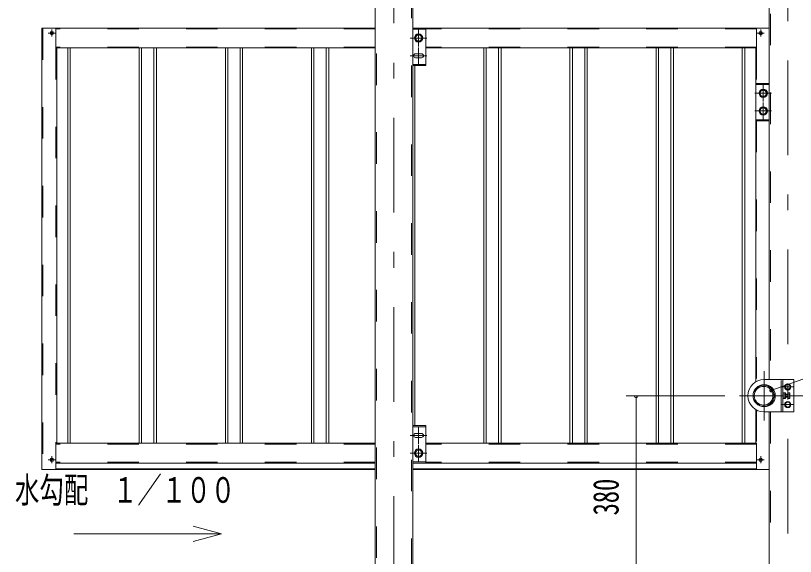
# Model space of a CAD drawing. Units: millimetres, scale not verified. Extents: x -23102 to 23102, y -10150 to 10150.
# Drawn here: x 14344 to 18304, y 1780 to 4524 of the extents above; entities that cross this region are included whole.
import ezdxf
from ezdxf.enums import TextEntityAlignment as Align

# ---------------------------------------------------------------- set-up
doc = ezdxf.new("R2010")
doc.units = ezdxf.units.MM
doc.header["$LTSCALE"] = 40
doc.linetypes.add('USER2', pattern=[10, 4, -6])
doc.linetypes.add('USER3', pattern=[24, 12, -5, 2, -5])
for name, color, linetype, lineweight in [('0-6_2-0BOLD', 7, 'Continuous', 18), ('0-7_2-1HIDDEN', 3, 'USER2', 18), ('0-8_2-2CENTER', 3, 'USER3', 18), ('0-9_2-4THIN', 4, 'Continuous', 18), ('0-A_2-5DIM', 3, 'Continuous', 18)]:
    doc.layers.add(name, color=color, linetype=linetype, lineweight=lineweight)
doc.styles.add('ＭＳ ゴシック', font='')
doc.styles.get('ＭＳ ゴシック').set_extended_font_data('MS Gothic')

msp = doc.modelspace()

# ---------------------------------------------------------------- linework, layer by layer
at = {"layer": '0-6_2-0BOLD'}
for p, q in [((18170.09, 6134.85), (18170.09, 2677.43)), ((16360.84, 1309.93), (16360.84, 5394.93)), ((16170.09, 5124.56), (16170.09, 1309.93)), ((14477.96, 4459.93), (14477.96, 2219.93)), ((16170.09, 4459.93), (14477.96, 4459.93)), ((14526.3, 4435.45), (14524.82, 4436.98)), ((14527.44, 4436.6), (14525.91, 4438.07)), ((14528.48, 4436.6), (14530.01, 4438.07)), ((14529.63, 4435.45), (14531.1, 4436.98)), ((14548.96, 4359.93), (14548.96, 4459.93)), ((18170.09, 4459.93), (16360.84, 4459.93)), ((16427.96, 4454.18), (16360.84, 4454.18)), ((16427.96, 4459.93), (16427.96, 4269.93)), ((18106.96, 4359.93), (18106.96, 4459.93)), ((18126.3, 4435.45), (18124.82, 4436.98)), ((18127.44, 4436.6), (18125.91, 4438.07)), ((18128.48, 4436.6), (18130.01, 4438.07)), ((18129.63, 4435.45), (18131.1, 4436.98)), ((14526.3, 4434.41), (14524.82, 4432.88)), ((14527.44, 4433.26), (14525.91, 4431.79)), ((14528.48, 4433.26), (14530.01, 4431.79)), ((14529.63, 4434.41), (14531.1, 4432.88)), ((16374.21, 4419.31), (16390.46, 4428.69)), ((16390.46, 4428.69), (16406.71, 4419.31)), ((16406.71, 4419.31), (16406.71, 4400.55)), ((18126.3, 4434.41), (18124.82, 4432.88)), ((18127.44, 4433.26), (18125.91, 4431.79)), ((18128.48, 4433.26), (18130.01, 4431.79)), ((18129.63, 4434.41), (18131.1, 4432.88)), ((16170.09, 4359.93), (14548.96, 4359.93)), ((14552.96, 4359.93), (14552.96, 2353.43)), ((18106.96, 4359.93), (16427.96, 4359.93)), ((18102.96, 4359.93), (18102.96, 2665.64)), ((16405.46, 4329.93), (16375.46, 4329.93)), ((16405.46, 4309.93), (16375.46, 4309.93)), ((16427.96, 4275.68), (16360.84, 4275.68)), ((16427.96, 4269.93), (16360.84, 4269.93)), ((18170.09, 4179.93), (18102.96, 4179.93)), ((18170.09, 4174.18), (18102.96, 4174.18)), ((18124.21, 4139.31), (18140.46, 4148.69)), ((18140.46, 4148.69), (18156.71, 4139.31)), ((18156.71, 4139.31), (18156.71, 4120.55)), ((18124.21, 4049.31), (18140.46, 4058.69)), ((18140.46, 4058.69), (18156.71, 4049.31)), ((18156.71, 4049.31), (18156.71, 4030.55)), ((18170.09, 3995.68), (18102.96, 3995.68)), ((18170.09, 3989.93), (18102.96, 3989.93)), ((18240.46, 2677.43), (18240.46, 2512.43)), ((18198.46, 2587.43), (18201.21, 2587.43)), ((18240.46, 2602.15), (18251.7, 2602.15)), ((18251.7, 2587.71), (18240.46, 2587.71)), ((18240.46, 2580.5), (18251.7, 2580.5)), ((18252.96, 2602.43), (18265.46, 2602.43)), ((18265.46, 2587.43), (18252.96, 2587.43)), ((18265.46, 2602.15), (18274.2, 2602.15)), ((18274.2, 2587.71), (18265.46, 2587.71)), ((18102.96, 2524.22), (18102.96, 2353.43)), ((18170.09, 2512.43), (18170.09, 1144.93)), ((16427.96, 2443.43), (16360.84, 2443.43)), ((16427.96, 2437.68), (16360.84, 2437.68)), ((16427.96, 2253.43), (16427.96, 2443.43)), ((16405.46, 2403.43), (16375.46, 2403.43)), ((16405.46, 2383.43), (16375.46, 2383.43)), ((16406.71, 2294.05), (16406.71, 2312.81)), ((14526.3, 2270.45), (14524.82, 2271.98)), ((14526.3, 2269.41), (14524.82, 2267.88)), ((14527.44, 2271.6), (14525.91, 2273.07)), ((14527.44, 2268.26), (14525.91, 2266.79)), ((14528.48, 2271.6), (14530.01, 2273.07)), ((14528.48, 2268.26), (14530.01, 2266.79)), ((14529.63, 2270.45), (14531.1, 2271.98)), ((14529.63, 2269.41), (14531.1, 2267.88)), ((16427.96, 2259.18), (16360.84, 2259.18)), ((16374.21, 2294.05), (16390.46, 2284.67)), ((16390.46, 2284.67), (16406.71, 2294.05)), ((18126.3, 2270.45), (18124.82, 2271.98)), ((18126.3, 2269.41), (18124.82, 2267.88)), ((18127.44, 2271.6), (18125.91, 2273.07)), ((18127.44, 2268.26), (18125.91, 2266.79)), ((18128.48, 2271.6), (18130.01, 2273.07)), ((18128.48, 2268.26), (18130.01, 2266.79)), ((18129.63, 2270.45), (18131.1, 2271.98)), ((18129.63, 2269.41), (18131.1, 2267.88)), ((16170.09, 2219.93), (14477.96, 2219.93)), ((16170.09, 2253.43), (14548.96, 2253.43)), ((16170.09, 2223.93), (14548.96, 2223.93)), ((18106.96, 2253.43), (16360.84, 2253.43)), ((18106.96, 2223.93), (16360.84, 2223.93)), ((18170.09, 2219.93), (16360.84, 2219.93))]:
    msp.add_line(p, q, dxfattribs=at)
for points in [[(16374.21, 4419.31), (16374.21, 4400.55), (16390.46, 4391.17), (16406.71, 4400.55)], [(18124.21, 4139.31), (18124.21, 4120.55), (18140.46, 4111.17), (18156.71, 4120.55)], [(18124.21, 4049.31), (18124.21, 4030.55), (18140.46, 4021.17), (18156.71, 4030.55)], [(18145.46, 2512.43), (18295.46, 2512.43), (18295.46, 2677.43), (18145.46, 2677.43)], [(18201.21, 2602.43), (18198.46, 2602.43), (18195.97, 2599.93), (18195.97, 2589.93), (18198.46, 2587.43), (18198.46, 2602.43)], [(18251.7, 2580.5), (18252.96, 2582.68), (18252.96, 2607.18), (18251.7, 2609.36), (18240.46, 2609.36)], [(16170.09, 2353.43), (14548.96, 2353.43), (14548.96, 2219.93)], [(16427.96, 2353.43), (18106.96, 2353.43), (18106.96, 2219.93)], [(16374.21, 2294.05), (16374.21, 2312.81), (16390.46, 2322.19), (16406.71, 2312.81)]]:
    msp.add_lwpolyline(points, dxfattribs=at)
for points in [[(18252.96, 2632.71), (18265.47, 2625.49), (18277.96, 2632.71), (18277.96, 2647.15), (18265.46, 2654.36), (18252.96, 2647.15)], [(18275.46, 2607.18), (18275.46, 2582.68), (18274.2, 2580.5), (18265.46, 2580.5), (18265.46, 2609.36), (18274.2, 2609.36)], [(18252.96, 2542.71), (18265.47, 2535.5), (18277.96, 2542.71), (18277.96, 2557.15), (18265.46, 2564.36), (18252.96, 2557.15)]]:
    msp.add_lwpolyline(points, close=True, dxfattribs=at)
for centre, radius in [((14527.96, 4434.93), 8.85), ((18127.96, 4434.93), 8.85), ((16390.46, 4409.93), 21.25), ((16390.46, 4409.93), 15.75), ((18140.46, 4129.93), 21.25), ((18140.46, 4129.93), 15.75), ((18140.46, 4039.93), 21.25), ((18140.46, 4039.93), 15.75), ((18265.46, 2639.93), 15.62), ((18145.46, 2594.93), 56.25), ((18142.59, 2594.93), 53.38), ((18142.59, 2594.93), 47.62), ((18265.46, 2639.93), 12.25), ((18265.46, 2549.93), 15.62), ((18265.46, 2549.93), 12.25), ((16390.46, 2303.43), 21.25), ((16390.46, 2303.43), 15.75), ((14527.96, 2269.93), 8.85), ((18127.96, 2269.93), 8.85)]:
    msp.add_circle(centre, radius, dxfattribs=at)
for centre, radius, start, end in [((14527.96, 4434.93), 3.75, 123.11206, 146.88794), ((14525.76, 4434.93), 0.75, 315.99959, 44.00041), ((14527.96, 4437.14), 0.75, 225.99959, 314.00041), ((14530.17, 4434.93), 0.75, 135.99959, 224.00041), ((14527.96, 4434.93), 3.75, 33.11206, 56.88794), ((18127.96, 4434.93), 3.75, 123.11206, 146.88794), ((18125.76, 4434.93), 0.75, 315.99959, 44.00041), ((18127.96, 4437.14), 0.75, 225.99959, 314.00041), ((18130.17, 4434.93), 0.75, 135.99959, 224.00041), ((18127.96, 4434.93), 3.75, 33.11206, 56.88794), ((14527.96, 4434.93), 3.75, 213.11206, 236.88794), ((14527.96, 4432.72), 0.75, 45.99959, 134.00041), ((14527.96, 4434.93), 3.75, 303.11206, 326.88794), ((18127.96, 4434.93), 3.75, 213.11206, 236.88794), ((18127.96, 4432.72), 0.75, 45.99959, 134.00041), ((18127.96, 4434.93), 3.75, 303.11206, 326.88794), ((16375.46, 4319.93), 10, 90, 270), ((16405.46, 4319.93), 10, 270, 90), ((18145.46, 2594.93), 82.5, 90, 270), ((18231.68, 2594.93), 21.27, 340.17088, 19.83133), ((18247.17, 2605.76), 5.79, 321.46857, 0), ((18247.17, 2584.1), 5.79, 0, 38.54623), ((18269.67, 2605.76), 5.79, 321.45377, 360), ((18254.19, 2594.93), 21.27, 340.16867, 19.82912), ((18269.67, 2584.1), 5.79, 0, 38.53143), ((16375.46, 2393.43), 10, 90, 270), ((16405.46, 2393.43), 10, 270, 90), ((14527.96, 2269.93), 3.75, 123.11206, 146.88794), ((14527.96, 2269.93), 3.75, 213.11206, 236.88794), ((14525.76, 2269.93), 0.75, 315.99959, 44.00041), ((14527.96, 2272.14), 0.75, 225.99959, 314.00041), ((14527.96, 2267.72), 0.75, 45.99959, 134.00041), ((14530.17, 2269.93), 0.75, 135.99959, 224.00041), ((14527.96, 2269.93), 3.75, 33.11206, 56.88794), ((14527.96, 2269.93), 3.75, 303.11206, 326.88794), ((18127.96, 2269.93), 3.75, 123.11206, 146.88794), ((18127.96, 2269.93), 3.75, 213.11206, 236.88794), ((18125.76, 2269.93), 0.75, 315.99959, 44.00041), ((18127.96, 2272.14), 0.75, 225.99959, 314.00041), ((18127.96, 2267.72), 0.75, 45.99959, 134.00041), ((18130.17, 2269.93), 0.75, 135.99959, 224.00041), ((18127.96, 2269.93), 3.75, 33.11206, 56.88794), ((18127.96, 2269.93), 3.75, 303.11206, 326.88794)]:
    msp.add_arc(centre, radius, start, end, dxfattribs=at)
at = {"layer": '0-7_2-1HIDDEN'}
for p, q in [((18177.09, 6132.9), (18177.09, 2677.43)), ((16353.84, 1309.93), (16353.84, 5394.93)), ((16177.09, 5131.56), (16177.09, 1309.93)), ((14481.96, 4459.93), (14481.96, 2219.93)), ((16170.09, 4455.93), (14548.96, 4455.93)), ((18106.96, 4455.93), (16427.96, 4455.93)), ((16170.09, 4363.93), (14548.96, 4363.93)), ((14548.96, 4359.93), (14548.96, 2353.43)), ((18106.96, 4363.93), (16427.96, 4363.93)), ((18106.96, 4359.93), (18106.96, 4179.93)), ((18106.96, 3989.93), (18106.96, 2682.43)), ((18232.46, 2512.43), (18232.46, 2677.43)), ((18106.96, 2521.97), (18106.96, 2353.43)), ((18177.09, 2512.43), (18177.09, 1144.93)), ((16170.09, 2349.43), (14548.96, 2349.43)), ((18106.96, 2349.43), (16427.96, 2349.43)), ((16170.09, 2257.43), (14548.96, 2257.43)), ((18106.96, 2257.43), (16427.96, 2257.43))]:
    msp.add_line(p, q, dxfattribs=at)
at = {"layer": '0-8_2-2CENTER'}
for p, q in [((16265.46, 6884.72), (16265.46, -43.2)), ((18265.46, 6216.22), (18265.46, 831.8)), ((14527.96, 4452.63), (14527.96, 4417.23)), ((16390.46, 4452.43), (16390.46, 4367.43)), ((18127.96, 4452.63), (18127.96, 4417.23)), ((14510.26, 4434.93), (14545.66, 4434.93)), ((16432.96, 4409.93), (16347.96, 4409.93)), ((18110.26, 4434.93), (18145.66, 4434.93)), ((16390.46, 4362.43), (16390.46, 4277.43)), ((16432.96, 4319.93), (16347.96, 4319.93)), ((18140.46, 4172.43), (18140.46, 4087.43)), ((18182.96, 4129.93), (18097.96, 4129.93)), ((18140.46, 4082.43), (18140.46, 3997.43)), ((18182.96, 4039.93), (18097.96, 4039.93)), ((18145.46, 2469.93), (18145.46, 2719.93)), ((18234.21, 2639.93), (18296.71, 2639.93)), ((18345.46, 2594.93), (18020.46, 2594.93)), ((18298.35, 2549.93), (18234.21, 2549.93)), ((16390.46, 2350.93), (16390.46, 2435.93)), ((16432.96, 2393.43), (16347.96, 2393.43)), ((16390.46, 2260.93), (16390.46, 2345.93)), ((16432.96, 2303.43), (16347.96, 2303.43)), ((14510.26, 2269.93), (14545.66, 2269.93)), ((14527.96, 2287.63), (14527.96, 2252.23)), ((18110.26, 2269.93), (18145.66, 2269.93)), ((18127.96, 2287.63), (18127.96, 2252.23))]:
    msp.add_line(p, q, dxfattribs=at)
at = {"layer": '0-9_2-4THIN'}
for p, q in [((14609.21, 4359.93), (14609.21, 2353.43)), ((14621.71, 4359.93), (14621.71, 2353.43)), ((14971.71, 4359.93), (14971.71, 2353.43)), ((14984.21, 4359.93), (14984.21, 2353.43)), ((15046.71, 4359.93), (15046.71, 2353.43)), ((15059.21, 4359.93), (15059.21, 2353.43)), ((15409.21, 4359.93), (15409.21, 2353.43)), ((15421.71, 4359.93), (15421.71, 2353.43)), ((15484.21, 4359.93), (15484.21, 2353.43)), ((15496.71, 4359.93), (15496.71, 2353.43)), ((15846.71, 4359.93), (15846.71, 2353.43)), ((15859.21, 4359.93), (15859.21, 2353.43)), ((15921.71, 4359.93), (15921.71, 2353.43)), ((15934.21, 4359.93), (15934.21, 2353.43)), ((16721.71, 4359.93), (16721.71, 2353.43)), ((16734.21, 4359.93), (16734.21, 2353.43)), ((16796.71, 4359.93), (16796.71, 2353.43)), ((16809.21, 4359.93), (16809.21, 2353.43)), ((17159.21, 4359.93), (17159.21, 2353.43)), ((17171.71, 4359.93), (17171.71, 2353.43)), ((17234.21, 4359.93), (17234.21, 2353.43)), ((17246.71, 4359.93), (17246.71, 2353.43)), ((17596.71, 4359.93), (17596.71, 2353.43)), ((17609.21, 4359.93), (17609.21, 2353.43)), ((17671.71, 4359.93), (17671.71, 2353.43)), ((17684.21, 4359.93), (17684.21, 2353.43)), ((18034.21, 4359.93), (18034.21, 2353.43)), ((18046.71, 4359.93), (18046.71, 2353.43)), ((16371.71, 4269.93), (16371.71, 2443.43)), ((18201.45, 2600.43), (18196.46, 2600.43)), ((18196.46, 2589.43), (18201.45, 2589.43)), ((18252.96, 2600.43), (18265.46, 2600.43)), ((18265.46, 2589.43), (18252.96, 2589.43))]:
    msp.add_line(p, q, dxfattribs=at)
at = {"layer": '0-A_2-5DIM'}
for p, q in [((20446.03, 3416.61), (18183.86, 2623.24)), ((18193.86, 2623.24), (18173.86, 2623.24)), ((17945.46, 2594.93), (17445.46, 2594.93)), ((17505.46, 2594.93), (17485.46, 2594.93)), ((17495.46, 1644.93), (17495.46, 2594.93)), ((15390.46, 1894.93), (15245.57, 1933.75)), ((15390.46, 1894.93), (15245.57, 1933.75)), ((15245.57, 1856.11), (15390.46, 1894.93))]:
    msp.add_line(p, q, dxfattribs=at)
msp.add_lwpolyline([(15245.57, 1856.11), (15390.46, 1894.93), (14640.46, 1894.93)], dxfattribs=at)
for centre in [(18183.86, 2623.24), (17495.46, 2594.93)]:
    msp.add_arc(centre, 10, 180, 0, dxfattribs=at)

# ---------------------------------------------------------------- texts
at = {"layer": '0-A_2-5DIM', "color": 7, "style": 'ＭＳ ゴシック', "width": 0.7}
for p in [(14340.45, 2012.69), (14340.46, 2012.69)]:
    msp.add_text('水勾配\u3000１／１００', height=130.2, dxfattribs=at).set_placement(p, align=Align.BOTTOM_LEFT)
msp.add_text('380', height=130.2, rotation=90, dxfattribs=at).set_placement((17445.46, 1987.77), align=Align.BOTTOM_LEFT)

doc.saveas('drawing.dxf')
